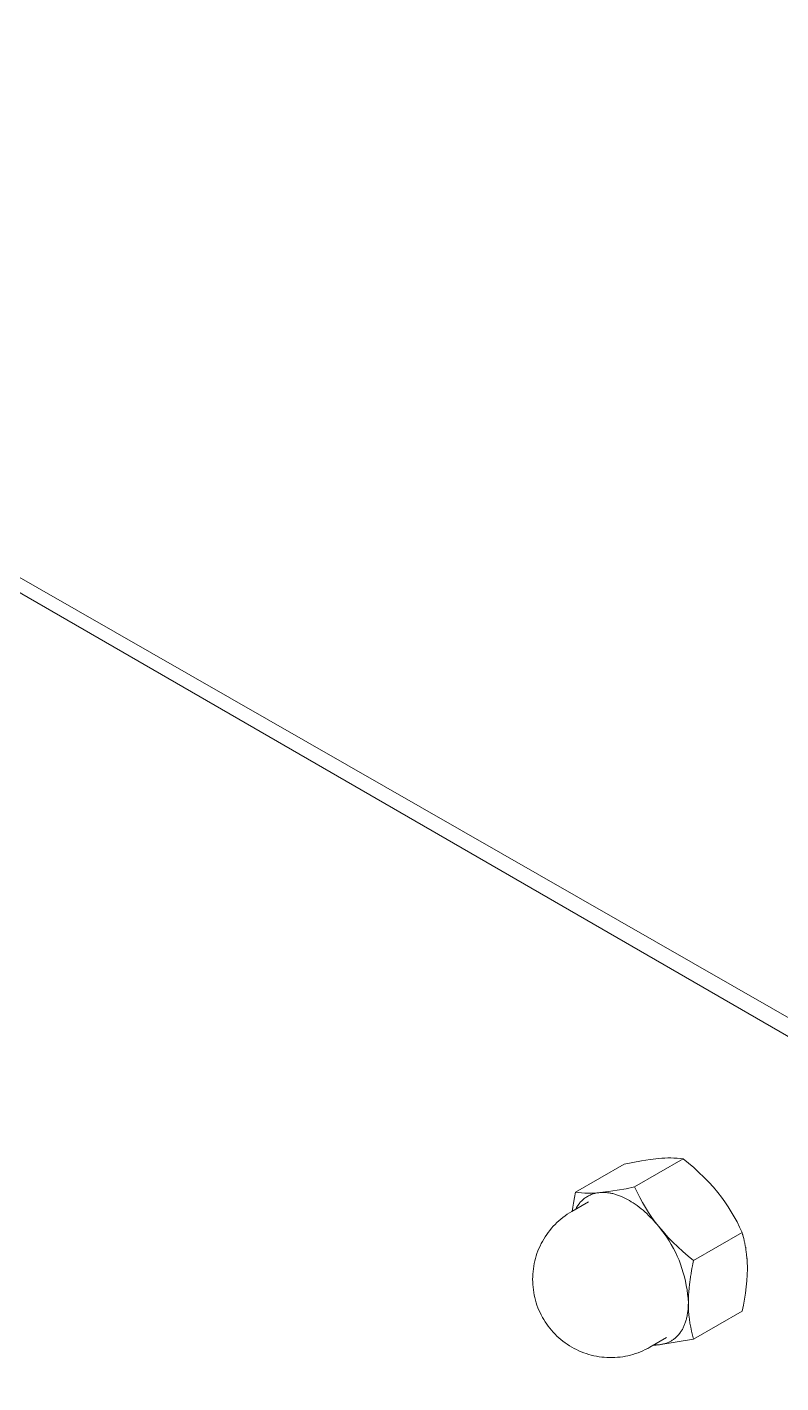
# Model space of a CAD drawing. Header units: millimetres. Extents: x -111 to 4919, y -143 to 3304.
# Drawn here: x 2864.7 to 2937, y 1771.6 to 1901.5 of the extents above; entities that cross this region are included whole.
import ezdxf

# ---------------------------------------------------------------- set-up
doc = ezdxf.new("R2010")
doc.units = ezdxf.units.MM
doc.layers.add('ZANO_R', color=7, linetype='Continuous', lineweight=0)

msp = doc.modelspace()

# ---------------------------------------------------------------- linework, layer by layer
at = {"layer": 'ZANO_R'}
for p, q in [((3086.08, 1721.65), (2771.88, 1901.48)), ((3080.13, 1722.52), (2776.08, 1898.07)), ((2921.94, 1792.54), (2917.3, 1789.86)), ((2921.94, 1792.54), (2922.77, 1792.72)), ((2922.77, 1792.72), (2923.6, 1792.86)), ((2922.95, 1790.37), (2927.6, 1793.05)), ((2923.6, 1792.86), (2924.44, 1792.99)), ((2924.44, 1792.99), (2925.28, 1793.09)), ((2925.28, 1793.09), (2925.57, 1793.12)), ((2925.57, 1793.12), (2925.86, 1793.13)), ((2925.86, 1793.13), (2926.15, 1793.14)), ((2926.15, 1793.14), (2926.44, 1793.14)), ((2926.44, 1793.14), (2926.73, 1793.13)), ((2926.73, 1793.13), (2927.02, 1793.11)), ((2927.02, 1793.11), (2927.31, 1793.09)), ((2927.31, 1793.09), (2927.6, 1793.05)), ((2927.6, 1793.05), (2928.12, 1792.64)), ((2928.12, 1792.64), (2928.63, 1792.21)), ((2928.63, 1792.21), (2929.12, 1791.76)), ((2929.12, 1791.76), (2929.6, 1791.3)), ((2929.6, 1791.3), (2930.06, 1790.82)), ((2917.3, 1789.86), (2917.19, 1789.34)), ((2917.59, 1789.83), (2917.3, 1789.86)), ((2917.88, 1789.8), (2917.59, 1789.83)), ((2919.62, 1789.82), (2919.33, 1789.8)), ((2919.53, 1789.81), (2919.43, 1789.8)), ((2919.62, 1789.82), (2919.53, 1789.81)), ((2920.46, 1789.92), (2919.62, 1789.82)), ((2919.7, 1789.83), (2919.62, 1789.82)), ((2919.78, 1789.83), (2919.7, 1789.83)), ((2919.85, 1789.84), (2919.78, 1789.83)), ((2919.93, 1789.84), (2919.85, 1789.84)), ((2920.02, 1789.83), (2919.93, 1789.84)), ((2920.1, 1789.83), (2920.02, 1789.83)), ((2920.18, 1789.83), (2920.1, 1789.83)), ((2920.26, 1789.82), (2920.18, 1789.83)), ((2920.35, 1789.81), (2920.26, 1789.82)), ((2921.29, 1790.05), (2920.46, 1789.92)), ((2922.13, 1790.19), (2921.29, 1790.05)), ((2922.95, 1790.37), (2922.13, 1790.19)), ((2923.19, 1789.86), (2922.95, 1790.37)), ((2923.45, 1789.36), (2923.19, 1789.86)), ((2930.06, 1790.82), (2930.5, 1790.33)), ((2930.5, 1790.33), (2930.93, 1789.82)), ((2930.93, 1789.82), (2931.27, 1789.38)), ((2916.93, 1788.01), (2918.52, 1788.93)), ((2917.09, 1788.82), (2917.02, 1788.42)), ((2917.19, 1789.34), (2917.09, 1788.82)), ((2917.49, 1788.56), (2917.44, 1788.48)), ((2917.54, 1788.63), (2917.49, 1788.56)), ((2917.6, 1788.71), (2917.54, 1788.63)), ((2917.66, 1788.79), (2917.6, 1788.71)), ((2917.72, 1788.86), (2917.66, 1788.79)), ((2917.78, 1788.93), (2917.72, 1788.86)), ((2917.85, 1789), (2917.78, 1788.93)), ((2917.92, 1789.07), (2917.85, 1789)), ((2918.17, 1789.78), (2917.88, 1789.8)), ((2917.99, 1789.13), (2917.92, 1789.07)), ((2918.06, 1789.19), (2917.99, 1789.13)), ((2918.13, 1789.25), (2918.06, 1789.19)), ((2918.21, 1789.31), (2918.13, 1789.25)), ((2918.46, 1789.77), (2918.17, 1789.78)), ((2918.29, 1789.36), (2918.21, 1789.31)), ((2918.37, 1789.41), (2918.29, 1789.36)), ((2918.45, 1789.46), (2918.37, 1789.41)), ((2918.53, 1789.51), (2918.45, 1789.46)), ((2918.75, 1789.77), (2918.46, 1789.77)), ((2918.62, 1789.55), (2918.53, 1789.51)), ((2918.7, 1789.59), (2918.62, 1789.55)), ((2918.79, 1789.63), (2918.7, 1789.59)), ((2919.04, 1789.78), (2918.75, 1789.77)), ((2918.88, 1789.66), (2918.79, 1789.63)), ((2918.97, 1789.69), (2918.88, 1789.66)), ((2919.06, 1789.72), (2918.97, 1789.69)), ((2919.33, 1789.8), (2919.04, 1789.78)), ((2919.15, 1789.75), (2919.06, 1789.72)), ((2919.24, 1789.77), (2919.15, 1789.75)), ((2919.34, 1789.79), (2919.24, 1789.77)), ((2919.43, 1789.8), (2919.34, 1789.79)), ((2920.43, 1789.8), (2920.35, 1789.81)), ((2920.52, 1789.79), (2920.43, 1789.8)), ((2920.61, 1789.77), (2920.52, 1789.79)), ((2920.69, 1789.76), (2920.61, 1789.77)), ((2920.78, 1789.74), (2920.69, 1789.76)), ((2920.87, 1789.72), (2920.78, 1789.74)), ((2920.96, 1789.69), (2920.87, 1789.72)), ((2921.05, 1789.67), (2920.96, 1789.69)), ((2921.14, 1789.64), (2921.05, 1789.67)), ((2921.23, 1789.61), (2921.14, 1789.64)), ((2921.32, 1789.58), (2921.23, 1789.61)), ((2921.42, 1789.55), (2921.32, 1789.58)), ((2921.51, 1789.52), (2921.42, 1789.55)), ((2921.69, 1789.44), (2921.51, 1789.52)), ((2921.88, 1789.36), (2921.69, 1789.44)), ((2922.07, 1789.27), (2921.88, 1789.36)), ((2922.26, 1789.17), (2922.07, 1789.27)), ((2922.45, 1789.07), (2922.26, 1789.17)), ((2922.64, 1788.95), (2922.45, 1789.07)), ((2922.83, 1788.83), (2922.64, 1788.95)), ((2923.02, 1788.7), (2922.83, 1788.83)), ((2923.2, 1788.57), (2923.02, 1788.7)), ((2923.39, 1788.43), (2923.2, 1788.57)), ((2923.71, 1788.87), (2923.45, 1789.36)), ((2924, 1788.39), (2923.71, 1788.87)), ((2931.27, 1789.38), (2931.6, 1788.93)), ((2931.6, 1788.93), (2931.91, 1788.46)), ((2915.7, 1787.12), (2915.89, 1787.28)), ((2915.89, 1787.28), (2916.09, 1787.44)), ((2916.09, 1787.44), (2916.29, 1787.59)), ((2916.29, 1787.59), (2916.5, 1787.74)), ((2916.5, 1787.74), (2916.71, 1787.88)), ((2916.71, 1787.88), (2916.93, 1788.01)), ((2917.02, 1788.42), (2916.96, 1788.02)), ((2917.35, 1788.31), (2917.31, 1788.22)), ((2917.39, 1788.39), (2917.35, 1788.31)), ((2917.44, 1788.48), (2917.39, 1788.39)), ((2923.57, 1788.28), (2923.39, 1788.43)), ((2923.76, 1788.13), (2923.57, 1788.28)), ((2923.94, 1787.97), (2923.76, 1788.13)), ((2924.12, 1787.81), (2923.94, 1787.97)), ((2924.3, 1787.92), (2924, 1788.39)), ((2924.29, 1787.64), (2924.12, 1787.81)), ((2924.46, 1787.47), (2924.29, 1787.64)), ((2924.61, 1787.45), (2924.3, 1787.92)), ((2924.63, 1787.3), (2924.46, 1787.47)), ((2924.94, 1787), (2924.61, 1787.45)), ((2924.8, 1787.12), (2924.63, 1787.3)), ((2931.91, 1788.46), (2932.21, 1787.99)), ((2932.21, 1787.99), (2932.5, 1787.51)), ((2932.5, 1787.51), (2932.77, 1787.02)), ((2914.53, 1785.8), (2914.67, 1786)), ((2914.67, 1786), (2914.83, 1786.2)), ((2914.83, 1786.2), (2914.99, 1786.4)), ((2914.99, 1786.4), (2915.16, 1786.59)), ((2915.16, 1786.59), (2915.33, 1786.77)), ((2915.33, 1786.77), (2915.51, 1786.95)), ((2915.51, 1786.95), (2915.7, 1787.12)), ((2924.96, 1786.93), (2924.8, 1787.12)), ((2925.28, 1786.56), (2924.94, 1787)), ((2925.12, 1786.75), (2924.96, 1786.93)), ((2925.28, 1786.56), (2925.12, 1786.75)), ((2925.71, 1786.05), (2925.28, 1786.56)), ((2925.54, 1786.23), (2925.28, 1786.56)), ((2925.79, 1785.89), (2925.54, 1786.23)), ((2926.15, 1785.56), (2925.71, 1786.05)), ((2933.26, 1786.01), (2928.61, 1783.33)), ((2932.77, 1787.02), (2933.02, 1786.52)), ((2933.02, 1786.52), (2933.26, 1786.01)), ((2933.26, 1786.01), (2933.31, 1785.82)), ((2913.79, 1784.47), (2913.89, 1784.7)), ((2913.89, 1784.7), (2914, 1784.93)), ((2914, 1784.93), (2914.12, 1785.15)), ((2914.12, 1785.15), (2914.25, 1785.37)), ((2914.25, 1785.37), (2914.38, 1785.59)), ((2914.38, 1785.59), (2914.53, 1785.8)), ((2926.03, 1785.55), (2925.79, 1785.89)), ((2926.26, 1785.2), (2926.03, 1785.55)), ((2926.62, 1785.08), (2926.15, 1785.56)), ((2926.47, 1784.84), (2926.26, 1785.2)), ((2926.67, 1784.47), (2926.47, 1784.84)), ((2927.09, 1784.62), (2926.62, 1785.08)), ((2927.58, 1784.17), (2927.09, 1784.62)), ((2933.33, 1785.77), (2933.31, 1785.82)), ((2933.33, 1785.77), (2933.37, 1785.62)), ((2933.39, 1785.51), (2933.37, 1785.62)), ((2933.39, 1785.51), (2933.42, 1785.42)), ((2933.46, 1785.22), (2933.42, 1785.42)), ((2933.46, 1785.22), (2933.46, 1785.21)), ((2933.5, 1785.07), (2933.46, 1785.21)), ((2933.5, 1785.07), (2933.51, 1785)), ((2933.53, 1784.91), (2933.51, 1785)), ((2933.53, 1784.91), (2933.55, 1784.8)), ((2933.56, 1784.73), (2933.55, 1784.8)), ((2933.56, 1784.73), (2933.59, 1784.58)), ((2913.39, 1783.27), (2913.45, 1783.51)), ((2913.45, 1783.51), (2913.52, 1783.76)), ((2913.52, 1783.76), (2913.6, 1784)), ((2913.6, 1784), (2913.69, 1784.24)), ((2913.69, 1784.24), (2913.79, 1784.47)), ((2926.86, 1784.1), (2926.67, 1784.47)), ((2927.04, 1783.72), (2926.86, 1784.1)), ((2927.21, 1783.34), (2927.04, 1783.72)), ((2927.36, 1782.95), (2927.21, 1783.34)), ((2928.09, 1783.74), (2927.58, 1784.17)), ((2928.61, 1783.33), (2928.09, 1783.74)), ((2928.61, 1783.33), (2928.54, 1783.01)), ((2933.6, 1784.55), (2933.59, 1784.58)), ((2933.6, 1784.55), (2933.62, 1784.37)), ((2933.63, 1784.34), (2933.62, 1784.37)), ((2933.63, 1784.34), (2933.66, 1784.15)), ((2933.66, 1784.11), (2933.66, 1784.15)), ((2933.66, 1784.11), (2933.68, 1783.93)), ((2933.72, 1783.52), (2933.68, 1783.93)), ((2933.72, 1783.52), (2933.73, 1783.47)), ((2933.74, 1783.33), (2933.73, 1783.47)), ((2933.74, 1783.33), (2933.74, 1783.24)), ((2913.19, 1781.77), (2913.2, 1782.02)), ((2913.2, 1782.02), (2913.22, 1782.27)), ((2913.22, 1782.27), (2913.25, 1782.52)), ((2913.25, 1782.52), (2913.29, 1782.77)), ((2913.29, 1782.77), (2913.33, 1783.02)), ((2913.33, 1783.02), (2913.39, 1783.27)), ((2927.49, 1782.55), (2927.36, 1782.95)), ((2927.62, 1782.15), (2927.49, 1782.55)), ((2927.73, 1781.75), (2927.62, 1782.15)), ((2928.36, 1782.03), (2928.34, 1781.91)), ((2928.36, 1782.03), (2928.37, 1782.11)), ((2928.45, 1782.55), (2928.37, 1782.11)), ((2928.45, 1782.55), (2928.47, 1782.67)), ((2928.5, 1782.81), (2928.47, 1782.67)), ((2928.5, 1782.81), (2928.54, 1783.01)), ((2933.75, 1783.11), (2933.74, 1783.24)), ((2933.74, 1781.95), (2933.76, 1782.53)), ((2933.75, 1783.11), (2933.75, 1783.01)), ((2933.76, 1782.84), (2933.75, 1783.01)), ((2933.76, 1782.84), (2933.76, 1782.77)), ((2933.76, 1782.53), (2933.76, 1782.77)), ((2913.18, 1781.51), (2913.19, 1781.77)), ((2913.19, 1781.26), (2913.18, 1781.51)), ((2913.2, 1781.01), (2913.19, 1781.26)), ((2913.22, 1780.75), (2913.2, 1781.01)), ((2913.25, 1780.5), (2913.22, 1780.75)), ((2927.83, 1781.34), (2927.73, 1781.75)), ((2927.91, 1780.93), (2927.83, 1781.34)), ((2927.98, 1780.52), (2927.91, 1780.93)), ((2928.18, 1780.75), (2928.17, 1780.66)), ((2928.18, 1780.75), (2928.21, 1780.96)), ((2928.21, 1781.01), (2928.24, 1781.23)), ((2928.21, 1781.01), (2928.21, 1780.96)), ((2928.24, 1781.26), (2928.27, 1781.47)), ((2928.24, 1781.26), (2928.24, 1781.23)), ((2928.28, 1781.52), (2928.27, 1781.47)), ((2928.28, 1781.52), (2928.3, 1781.7)), ((2928.32, 1781.77), (2928.3, 1781.7)), ((2928.32, 1781.77), (2928.34, 1781.91)), ((2933.58, 1780.2), (2933.65, 1780.78)), ((2933.65, 1780.78), (2933.71, 1781.36)), ((2933.71, 1781.36), (2933.74, 1781.95)), ((2913.29, 1780.25), (2913.25, 1780.5)), ((2913.33, 1780), (2913.29, 1780.25)), ((2913.39, 1779.76), (2913.33, 1780)), ((2913.45, 1779.51), (2913.39, 1779.76)), ((2913.52, 1779.27), (2913.45, 1779.51)), ((2928.04, 1780.1), (2927.98, 1780.52)), ((2928.08, 1779.68), (2928.04, 1780.1)), ((2928.11, 1779.27), (2928.08, 1779.68)), ((2928.11, 1779.75), (2928.12, 1779.86)), ((2928.11, 1779.75), (2928.11, 1779.58)), ((2928.11, 1779.51), (2928.11, 1779.58)), ((2928.11, 1779.51), (2928.11, 1779.43)), ((2928.11, 1779.27), (2928.11, 1779.43)), ((2928.13, 1780), (2928.12, 1779.86)), ((2928.13, 1780), (2928.15, 1780.33)), ((2928.15, 1780.33), (2928.17, 1780.66)), ((2933.38, 1779.04), (2933.49, 1779.62)), ((2933.49, 1779.62), (2933.58, 1780.2)), ((2913.6, 1779.03), (2913.52, 1779.27)), ((2913.69, 1778.79), (2913.6, 1779.03)), ((2913.79, 1778.55), (2913.69, 1778.79)), ((2913.89, 1778.32), (2913.79, 1778.55)), ((2914, 1778.1), (2913.89, 1778.32)), ((2928, 1778.08), (2928.03, 1778.27)), ((2928.03, 1778.27), (2928.06, 1778.47)), ((2928.06, 1778.47), (2928.08, 1778.66)), ((2928.08, 1778.66), (2928.09, 1778.86)), ((2928.09, 1778.86), (2928.1, 1779.06)), ((2928.1, 1779.06), (2928.11, 1779.27)), ((2928.11, 1778.88), (2928.11, 1779.27)), ((2928.13, 1778.48), (2928.11, 1778.88)), ((2928.16, 1778.09), (2928.13, 1778.48)), ((2928.61, 1775.79), (2933.26, 1778.47)), ((2933.26, 1778.47), (2933.38, 1779.04)), ((2914.12, 1777.87), (2914, 1778.1)), ((2914.25, 1777.65), (2914.12, 1777.87)), ((2914.38, 1777.44), (2914.25, 1777.65)), ((2914.53, 1777.23), (2914.38, 1777.44)), ((2914.67, 1777.02), (2914.53, 1777.23)), ((2914.83, 1776.82), (2914.67, 1777.02)), ((2927.57, 1776.8), (2927.61, 1776.87)), ((2927.61, 1776.87), (2927.64, 1776.95)), ((2927.64, 1776.95), (2927.68, 1777.03)), ((2927.68, 1777.03), (2927.72, 1777.11)), ((2927.72, 1777.11), (2927.75, 1777.19)), ((2927.75, 1777.19), (2927.78, 1777.28)), ((2927.78, 1777.28), (2927.81, 1777.36)), ((2927.81, 1777.36), (2927.84, 1777.45)), ((2927.84, 1777.45), (2927.87, 1777.53)), ((2927.87, 1777.53), (2927.89, 1777.62)), ((2927.89, 1777.62), (2927.92, 1777.71)), ((2927.92, 1777.71), (2927.94, 1777.8)), ((2927.94, 1777.8), (2927.96, 1777.9)), ((2927.96, 1777.9), (2927.98, 1777.99)), ((2927.98, 1777.99), (2928, 1778.08)), ((2928.2, 1777.7), (2928.16, 1778.09)), ((2928.26, 1777.32), (2928.2, 1777.7)), ((2928.33, 1776.93), (2928.26, 1777.32)), ((2928.41, 1776.55), (2928.33, 1776.93)), ((2914.99, 1776.63), (2914.83, 1776.82)), ((2915.16, 1776.44), (2914.99, 1776.63)), ((2915.33, 1776.25), (2915.16, 1776.44)), ((2915.51, 1776.08), (2915.33, 1776.25)), ((2915.7, 1775.91), (2915.51, 1776.08)), ((2915.89, 1775.74), (2915.7, 1775.91)), ((2916.09, 1775.58), (2915.89, 1775.74)), ((2916.29, 1775.43), (2916.09, 1775.58)), ((2924.43, 1775.02), (2926.02, 1775.94)), ((2925.28, 1775.24), (2928.61, 1775.79)), ((2926.3, 1775.52), (2926.36, 1775.56)), ((2926.36, 1775.56), (2926.43, 1775.59)), ((2926.43, 1775.59), (2926.5, 1775.63)), ((2926.5, 1775.63), (2926.56, 1775.67)), ((2926.56, 1775.67), (2926.62, 1775.72)), ((2926.62, 1775.72), (2926.69, 1775.76)), ((2926.69, 1775.76), (2926.75, 1775.81)), ((2926.75, 1775.81), (2926.81, 1775.85)), ((2926.81, 1775.85), (2926.87, 1775.9)), ((2926.87, 1775.9), (2926.93, 1775.96)), ((2926.93, 1775.96), (2926.98, 1776.01)), ((2926.98, 1776.01), (2927.04, 1776.07)), ((2927.04, 1776.07), (2927.09, 1776.12)), ((2927.09, 1776.12), (2927.15, 1776.18)), ((2927.15, 1776.18), (2927.2, 1776.24)), ((2927.2, 1776.24), (2927.25, 1776.31)), ((2927.25, 1776.31), (2927.3, 1776.37)), ((2927.3, 1776.37), (2927.35, 1776.44)), ((2927.35, 1776.44), (2927.39, 1776.51)), ((2927.39, 1776.51), (2927.44, 1776.58)), ((2927.44, 1776.58), (2927.48, 1776.65)), ((2927.48, 1776.65), (2927.53, 1776.72)), ((2927.53, 1776.72), (2927.57, 1776.8)), ((2928.5, 1776.16), (2928.41, 1776.55)), ((2928.61, 1775.79), (2928.5, 1776.16)), ((2916.5, 1775.29), (2916.29, 1775.43)), ((2916.71, 1775.15), (2916.5, 1775.29)), ((2916.93, 1775.02), (2916.71, 1775.15)), ((2917.15, 1774.89), (2916.93, 1775.02)), ((2917.38, 1774.78), (2917.15, 1774.89)), ((2917.61, 1774.67), (2917.38, 1774.78)), ((2917.84, 1774.57), (2917.61, 1774.67)), ((2918.08, 1774.48), (2917.84, 1774.57)), ((2918.31, 1774.4), (2918.08, 1774.48)), ((2918.56, 1774.32), (2918.31, 1774.4)), ((2918.8, 1774.25), (2918.56, 1774.32)), ((2919.05, 1774.19), (2918.8, 1774.25)), ((2922.56, 1774.25), (2922.31, 1774.19)), ((2922.8, 1774.32), (2922.56, 1774.25)), ((2923.05, 1774.4), (2922.8, 1774.32)), ((2923.29, 1774.48), (2923.05, 1774.4)), ((2923.52, 1774.57), (2923.29, 1774.48)), ((2923.75, 1774.67), (2923.52, 1774.57)), ((2923.98, 1774.78), (2923.75, 1774.67)), ((2924.21, 1774.89), (2923.98, 1774.78)), ((2924.43, 1775.02), (2924.21, 1774.89)), ((2924.76, 1775.21), (2925.02, 1775.22)), ((2924.81, 1775.23), (2924.92, 1775.23)), ((2924.92, 1775.23), (2925.04, 1775.23)), ((2925.02, 1775.22), (2925.28, 1775.24)), ((2925.04, 1775.23), (2925.16, 1775.23)), ((2925.16, 1775.23), (2925.28, 1775.24)), ((2925.28, 1775.24), (2925.35, 1775.25)), ((2925.35, 1775.25), (2925.43, 1775.26)), ((2925.43, 1775.26), (2925.5, 1775.27)), ((2925.5, 1775.27), (2925.58, 1775.29)), ((2925.58, 1775.29), (2925.65, 1775.3)), ((2925.65, 1775.3), (2925.73, 1775.32)), ((2925.73, 1775.32), (2925.8, 1775.34)), ((2925.8, 1775.34), (2925.87, 1775.36)), ((2925.87, 1775.36), (2925.95, 1775.38)), ((2925.95, 1775.38), (2926.02, 1775.4)), ((2926.02, 1775.4), (2926.09, 1775.43)), ((2926.09, 1775.43), (2926.16, 1775.46)), ((2926.16, 1775.46), (2926.23, 1775.49)), ((2926.23, 1775.49), (2926.3, 1775.52)), ((2919.3, 1774.14), (2919.05, 1774.19)), ((2919.55, 1774.1), (2919.3, 1774.14)), ((2919.8, 1774.06), (2919.55, 1774.1)), ((2920.05, 1774.04), (2919.8, 1774.06)), ((2920.3, 1774.02), (2920.05, 1774.04)), ((2920.55, 1774.01), (2920.3, 1774.02)), ((2920.81, 1774.01), (2920.55, 1774.01)), ((2921.06, 1774.02), (2920.81, 1774.01)), ((2921.31, 1774.04), (2921.06, 1774.02)), ((2921.57, 1774.06), (2921.31, 1774.04)), ((2921.82, 1774.1), (2921.57, 1774.06)), ((2922.07, 1774.14), (2921.82, 1774.1)), ((2922.31, 1774.19), (2922.07, 1774.14))]:
    msp.add_line(p, q, dxfattribs=at)

doc.saveas('drawing.dxf')
